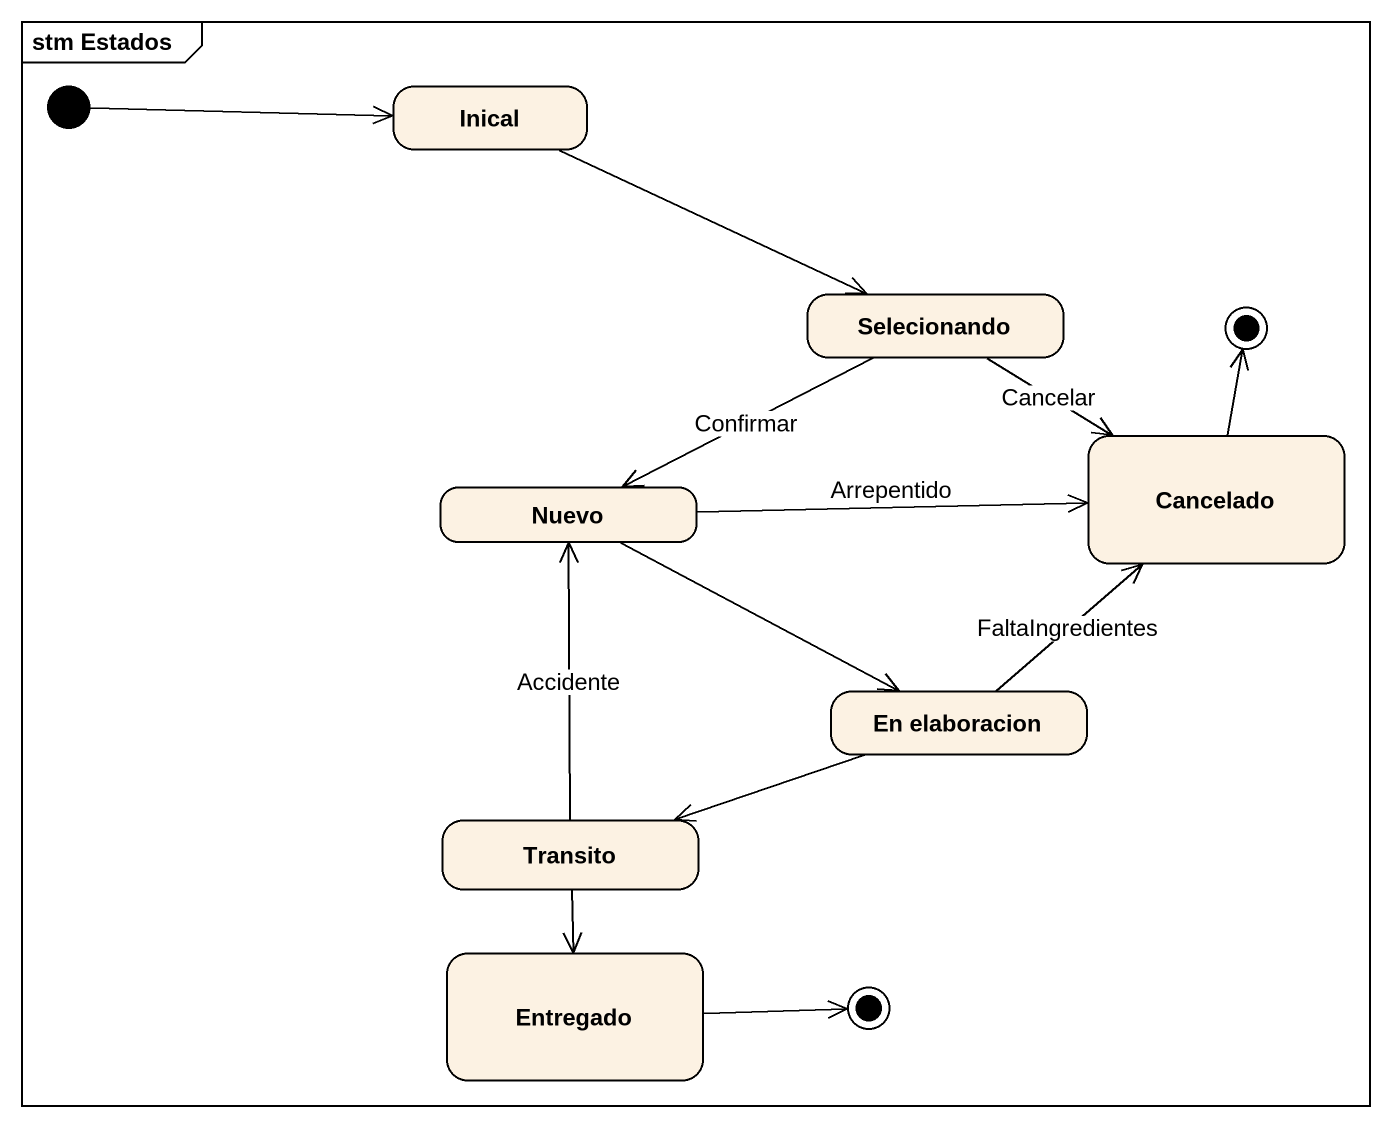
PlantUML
@startuml
mainframe stm Estados
hide empty description
state Inical
state Selecionando
state final1 <<end>>
state Cancelado
state Nuevo
state "En elaboracion" as En_elaboracion
state Transito
state Entregado
state final2 <<end>>
[*] -right-> Inical
Inical -right-> Selecionando
Selecionando --> Cancelado : Cancelar
Selecionando -left-> Nuevo : Confirmar
Cancelado -up-> final1
Nuevo -right-> Cancelado : Arrepentido
Nuevo -right-> En_elaboracion
En_elaboracion -up-> Cancelado : FaltaIngredientes
En_elaboracion -left-> Transito
Transito -up-> Nuevo : Accidente
Transito --> Entregado
Entregado -right-> final2
@enduml
